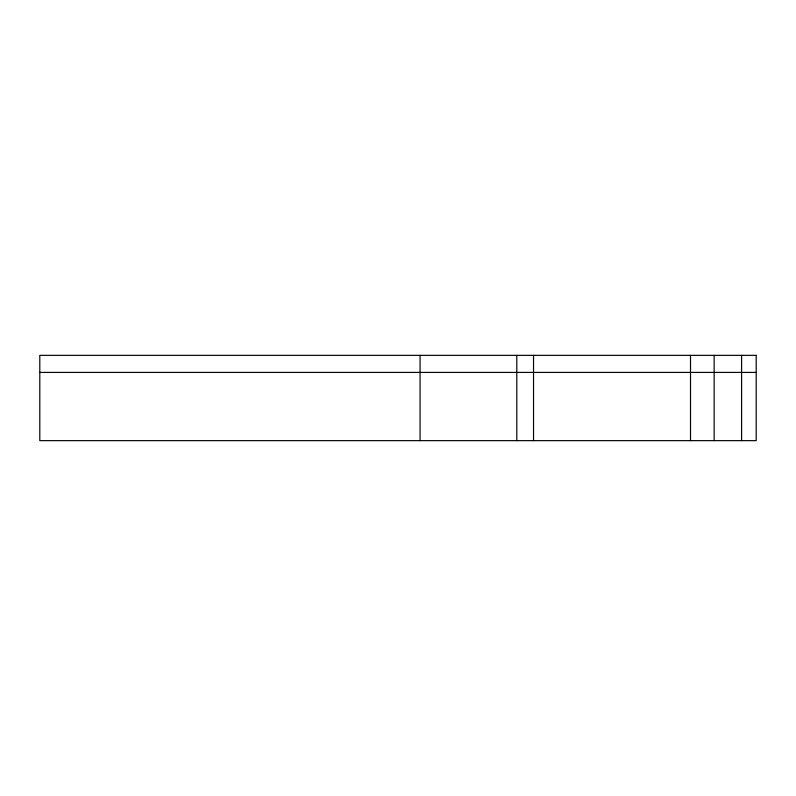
<?xml version="1.0" encoding="UTF-8"?>
<svg xmlns="http://www.w3.org/2000/svg" width="796" height="796" viewBox="0 0 796 796"><rect width="100%" height="100%" fill="white"/><g stroke="black" fill="none" stroke-linecap="round" stroke-linejoin="round"><path stroke-width="1.19" d="M39.8 372.419L533.529 372.419M533.738 372.419L741.623 372.419M742.25 372.419L756.2 372.419M741.593 355.354L741.593 440.646M714.151 355.354L714.151 440.646M690.51 355.354L690.51 440.646M533.529 355.354L533.529 440.646M516.803 355.354L516.803 440.646M420.069 355.354L420.069 440.646M756.2 355.354L39.8 355.354L39.8 440.646L756.2 440.646L756.2 355.354"/></g></svg>
